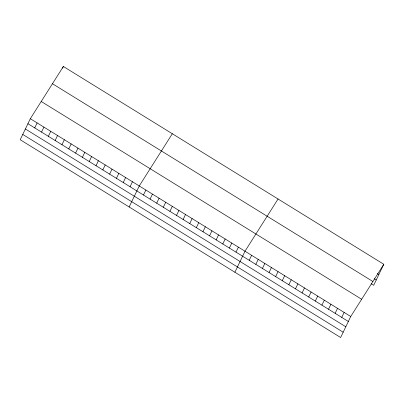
<?xml version="1.0" encoding="UTF-8"?>
<svg xmlns="http://www.w3.org/2000/svg" width="404" height="404" viewBox="0 0 404 404"><rect width="100%" height="100%" fill="white"/><g stroke="black" fill="none" stroke-linecap="round" stroke-linejoin="round"><path stroke-width="0.61" d="M30.315 118.715L20.2 139.728L340.633 337.507L350.743 316.494L383.8 264.272L63.367 66.493L30.315 118.715L350.743 316.494M62.57 68.155L63.367 66.493M34.724 127.896L37.123 122.917M41.536 132.103L43.93 127.124M48.344 136.305L50.742 131.325M55.151 140.506L57.55 135.527M61.964 144.708L64.357 139.728M68.771 148.914L71.17 143.93M75.578 153.116L77.977 148.137M82.391 157.318L84.784 152.338M89.198 161.519L91.597 156.54M96.011 165.721L98.404 160.742M102.818 169.927L105.212 164.948M109.625 174.129L112.024 169.15M116.438 178.331L118.832 173.351M123.245 182.532L125.639 177.553M130.053 186.739L132.451 181.76M129.149 206.974L139.259 185.961L172.316 133.739M143.471 195.021L145.869 190.042M150.081 199.096L152.48 194.117M156.691 203.177L159.085 198.197M163.297 207.257L165.696 202.278M169.907 211.337L172.306 206.358M176.518 215.413L178.911 210.434M183.128 219.493L185.522 214.514M189.734 223.574L192.132 218.594M196.344 227.654L198.738 222.675M202.954 231.729L205.348 226.75M209.56 235.81L211.959 230.83M216.17 239.89L218.569 234.911M222.781 243.971L225.174 238.991M229.386 248.046L231.785 243.067M235.997 252.126L238.395 247.147M234.891 272.24L245.001 251.227L278.058 199.005M249.212 260.287L251.611 255.308M255.823 264.362L258.222 259.383M262.433 268.443L264.827 263.464M269.044 272.523L271.438 267.544M275.649 276.604L278.048 271.624M282.26 280.679L284.658 275.7M288.87 284.759L291.264 279.78M295.476 288.84L297.874 283.861M302.086 292.92L304.485 287.941M308.696 296.996L311.09 292.016M315.302 301.076L317.701 296.097M321.912 305.156L324.311 300.177M328.523 309.237L330.916 304.257M335.133 313.312L337.527 308.333M341.739 317.392L344.137 312.413M383.8 264.272L373.685 285.285L371.145 283.714M377.331 273.599L378.856 274.543M374.2 278.74L376.235 279.992M52.459 83.729L372.892 281.507M41.223 101.485L361.651 299.258M27.916 123.695L348.349 321.473M25.371 128.987L345.804 326.765M22.745 134.436L343.178 332.214"/></g></svg>
